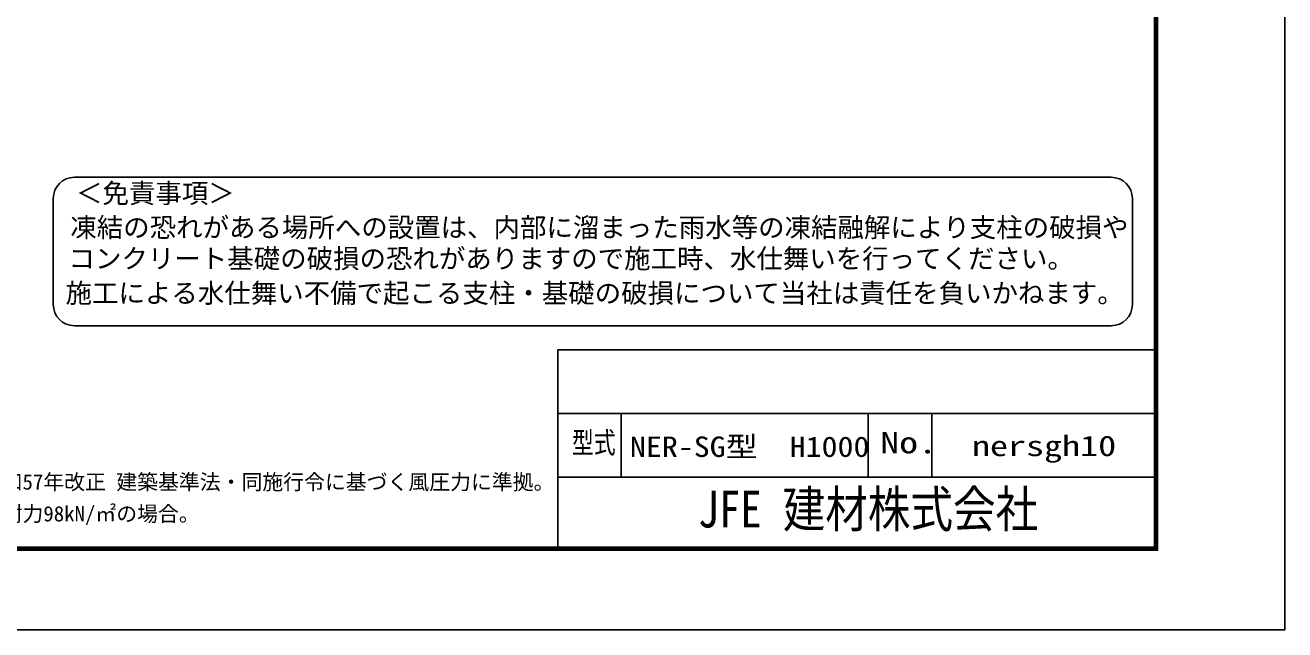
# Model space of a CAD drawing. Units: millimetres, scale not verified. Extents: x -4455 to 4455, y -3150 to 3150.
# Drawn here: x 1484 to 4455, y -3150 to -1724 of the extents above; entities that cross this region are included whole.
import ezdxf
from ezdxf.enums import TextEntityAlignment as Align

# ---------------------------------------------------------------- set-up
doc = ezdxf.new("R2010")
doc.units = ezdxf.units.MM
doc.header["$LTSCALE"] = 20
doc.linetypes.add('USER2', pattern=[0.375, 0.25, -0.125])
for name, color, linetype, lineweight in [('0-2_0', 3, 'USER2', 25), ('0-C_1', 7, 'Continuous', 25), ('1-4_D-TTL-TXT', 2, 'Continuous', 25)]:
    doc.layers.add(name, color=color, linetype=linetype, lineweight=lineweight)
doc.styles.add('ＭＳ ゴシック', font='')
doc.styles.get('ＭＳ ゴシック').set_extended_font_data('MS Gothic')

msp = doc.modelspace()

# ---------------------------------------------------------------- linework, layer by layer
at = {"layer": '0-2_0', "color": 7, "linetype": 'Continuous'}
for p, q in [((2739.92, -2490), (4147.53, -2490)), ((2739.92, -2490), (2739.92, -2955)), ((2739.92, -2640), (4147.53, -2640)), ((2889.92, -2640), (2889.92, -2790)), ((3472.53, -2640), (3472.53, -2790)), ((3622.53, -2640), (3622.53, -2790)), ((2739.92, -2790), (4147.53, -2790))]:
    msp.add_line(p, q, dxfattribs=at)
at = {"layer": '0-2_0', "linetype": 'Continuous'}
msp.add_lwpolyline([(-4454.97, 3150), (4455.03, 3150), (4455.03, -3150), (-4454.97, -3150)], close=True, dxfattribs=at)
at = {"layer": '0-2_0', "color": 7, "linetype": 'Continuous'}
for points in [[(-4154.97, 2962.5), (4155.03, 2962.5), (4155.03, -2962.5), (-4154.97, -2962.5)], [(-4153.09, 2960.62), (4153.16, 2960.62), (4153.16, -2960.63), (-4153.09, -2960.63)], [(-4151.22, 2958.75), (4151.28, 2958.75), (4151.28, -2958.75), (-4151.22, -2958.75)], [(-4149.34, 2956.87), (4149.41, 2956.87), (4149.41, -2956.88), (-4149.34, -2956.88)], [(-4147.47, 2955), (4147.53, 2955), (4147.53, -2955), (-4147.47, -2955)]]:
    msp.add_lwpolyline(points, close=True, dxfattribs=at)
at = {"layer": '1-4_D-TTL-TXT'}
for p, q in [((4045.59, -2082.9), (1600.04, -2082.9)), ((1550.04, -2132.9), (1550.04, -2382.9)), ((4095.59, -2382.9), (4095.59, -2132.9)), ((1600.04, -2432.9), (4045.59, -2432.9))]:
    msp.add_line(p, q, dxfattribs=at)
for centre, start, end in [((1600.04, -2132.9), 90, 180), ((4045.59, -2132.9), 0, 90), ((1600.04, -2382.9), 180, 270), ((4045.59, -2382.9), 270, 0)]:
    msp.add_arc(centre, 50, start, end, dxfattribs=at)

# ---------------------------------------------------------------- texts
at = {"layer": '0-2_0', "color": 7, "style": 'ＭＳ ゴシック'}
for s, width, p in [('型式', 0.75, (2773.35, -2748.89)), ('No.', 1.3, (3500.74, -2748.89))]:
    msp.add_text(s, height=50.51, dxfattribs=dict(at, width=width)).set_placement(p, align=Align.BOTTOM_LEFT)
at = {"layer": '0-C_1', "style": 'ＭＳ ゴシック'}
for s, height, width, p in [('NER-SG型\u3000H1000', 48.11, 1.15, (2910.34, -2756.69)), ('nersgh10', 48.11, 1.3, (3716.97, -2754.73)), ('JFE 建材株式会社', 86.59, 0.85, (3070.49, -2934.62))]:
    msp.add_text(s, height=height, dxfattribs=dict(at, width=width)).set_placement(p, align=Align.BOTTOM_LEFT)
at = {"layer": '1-4_D-TTL-TXT', "color": 7, "style": 'ＭＳ ゴシック'}
for s, height, p in [('＜免責事項＞ \u3000\u3000', 45.75, (1603.74, -2157.08)), ('凍結の恐れがある場所への設置は、内部に溜まった雨水等の凍結融解により支柱の破損や', 45.75, (1590.22, -2237.58)), ('コンクリート基礎の破損の恐れがありますので施工時、水仕舞いを行ってください。', 45.75, (1586.11, -2311)), ('施工による水仕舞い不備で起こる支柱・基礎の破損について当社は責任を負いかねます。 ', 45.75, (1579.12, -2392.5)), ('（設計条件）風荷重：昭和57年改正 建築基準法・同施行令に基づく風圧力に準拠。', 36.08, (886.97, -2830.2)), ('（基礎条件）長期許容地耐力98kN/㎡の場合。', 36.08, (886.97, -2905.2))]:
    msp.add_text(s, height=height, dxfattribs=at).set_placement(p, align=Align.BOTTOM_LEFT)

doc.saveas('drawing.dxf')
